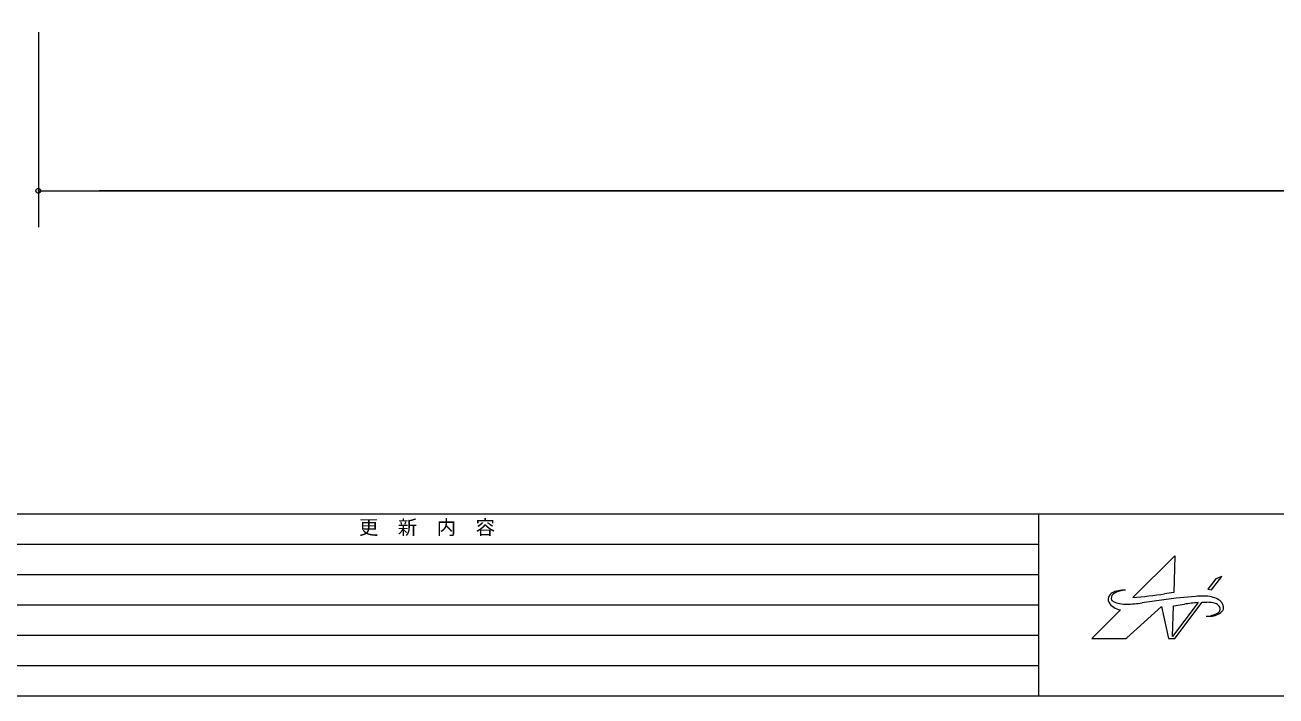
# Model space of a CAD drawing. Units: millimetres, scale not verified. Extents: x -2012 to 2012, y -1388 to 1388.
# Drawn here: x -1252 to -222, y -1388 to -835 of the extents above; entities that cross this region are included whole.
import ezdxf
from ezdxf.enums import TextEntityAlignment as Align

# ---------------------------------------------------------------- set-up
doc = ezdxf.new("R2010")
doc.units = ezdxf.units.MM
doc.header["$LTSCALE"] = 8
doc.header["$PDMODE"] = 32
doc.header["$PDSIZE"] = 4
for name, color, linetype, lineweight in [('0-2_0', 7, 'Continuous', 9), ('1-3_ﾛｺﾞ', 4, 'Continuous', 5), ('1-4_図面枠', 7, 'Continuous', 9)]:
    doc.layers.add(name, color=color, linetype=linetype, lineweight=lineweight)
doc.styles.add('ＭＳ ゴシック', font='')
doc.styles.get('ＭＳ ゴシック').set_extended_font_data('MS Gothic')

msp = doc.modelspace()

# ---------------------------------------------------------------- linework, layer by layer
at = {"layer": '0-2_0'}
for p, q in [((-1240.873, -841.179), (-1240.873, -1001.651)), ((-1240.873, -971.651), (1759.127, -971.651)), ((1709.127, -971.651), (-1190.873, -971.651))]:
    msp.add_line(p, q, dxfattribs=at)
msp.add_point((-1240.873, -971.651), dxfattribs=at)
at = {"layer": '1-3_ﾛｺﾞ'}
for p, q in [((-345.914, -1300.407), (-346.642, -1300.367)), ((-306.41, -1313.186), (-297.242, -1311.893)), ((-279.538, -1321.914), (-275.94, -1321.905))]:
    msp.add_line(p, q, dxfattribs=at)
for points in [[(-339.8, -1306.425), (-305.248, -1272.005), (-305.16, -1272.25), (-306.098, -1302.382), (-313.616, -1303.446)], [(-288.315, -1305.616), (-304.054, -1307.049), (-314.423, -1308.289), (-332.198, -1310.865)], [(-350.008, -1316.552), (-373.511, -1340.049), (-373.409, -1340.078), (-345.478, -1340.102), (-344.827, -1339.678), (-316.118, -1313.733), (-310.538, -1340.112), (-305.218, -1340.112), (-282.686, -1310.374), (-278.999, -1310.359)], [(-286.12, -1310.567), (-307.225, -1338.439), (-306.41, -1313.186)]]:
    msp.add_lwpolyline(points, dxfattribs=at)
msp.add_lwpolyline([(-277.962, -1299.615), (-275.034, -1300.17), (-266.637, -1289.065), (-271.528, -1291.15)], close=True, dxfattribs=at)
for centre, radius, start, end in [((-354.263, -1308.022), 5.907, 137.3376, 189.71275), ((-351.988, -1310.118), 9.002, 107.54618, 137.3376), ((-352.927, -1307), 4.674, 114.83245, 184.93336), ((-354.81, -1307.163), 2.784, 184.93336, 245.82613), ((-343.834, -1326.651), 26.326, 94.53365, 114.83245), ((-346.741, -1326.714), 26.407, 94.87761, 107.54618), ((-347.564, -1317.065), 16.723, 86.83781, 94.87761), ((-381.357, -824.587), 483.626, 274.92935, 278.0518), ((-381.357, -824.587), 483.626, 274.92935, 278.0518), ((-281.734, -1363.809), 58.564, 89.15854, 96.45212), ((-281.262, -1331.628), 26.379, 63.69068, 89.15854), ((-273.17, -1315.262), 8.122, 8.17288, 63.69068), ((-356.528, -1308.409), 3.61, 189.71275, 211.14694), ((-348.294, -1303.432), 13.231, 211.14694, 262.55517), ((-345.45, -1286.31), 25.641, 245.82613, 271.56003), ((-347.692, -1203.959), 108.022, 271.56003, 278.24678), ((-260.943, -1569.143), 259.798, 95.56117, 98.03149), ((-278.906, -1334.826), 24.467, 73.31829, 90.21697), ((-275.974, -1308.49), 13.415, 270.14682, 315.9742), ((-273.678, -1317.377), 6.251, 36.42787, 73.31829), ((-271.59, -1315.836), 3.656, 302.01879, 36.42787), ((-269.511, -1314.737), 4.426, 315.9742, 8.17288), ((-280.054, -1302.301), 19.62, 271.50312, 302.01879)]:
    msp.add_arc(centre, radius, start, end, dxfattribs=at)
at = {"layer": '1-4_図面枠'}
for p, q in [((-2012.5, -1237.5), (2012.5, -1237.5)), ((-417.5, -1237.5), (-417.5, -1387.5)), ((-2012.5, -1262.5), (-417.5, -1262.5)), ((-1527.5, -1287.5), (-417.5, -1287.5)), ((-1527.5, -1312.5), (-417.5, -1312.5)), ((-1527.5, -1337.5), (-417.5, -1337.5)), ((-1527.5, -1362.5), (-417.5, -1362.5))]:
    msp.add_line(p, q, dxfattribs=at)
for points in [[(-2012.5, -1387.5), (2012.5, -1387.5), (2012.5, 1387.5), (-2012.5, 1387.5)], [(-2012.5, 1387.5), (-2012.5, -1237.5), (2012.5, -1237.5)]]:
    msp.add_lwpolyline(points, dxfattribs=at)

# ---------------------------------------------------------------- texts
at = {"layer": '1-4_図面枠', "style": 'ＭＳ ゴシック'}
msp.add_text('更\u3000新\u3000内\u3000容', height=11.73, dxfattribs=at).set_placement((-976.974, -1258.063), align=Align.BOTTOM_LEFT)

doc.saveas('drawing.dxf')
